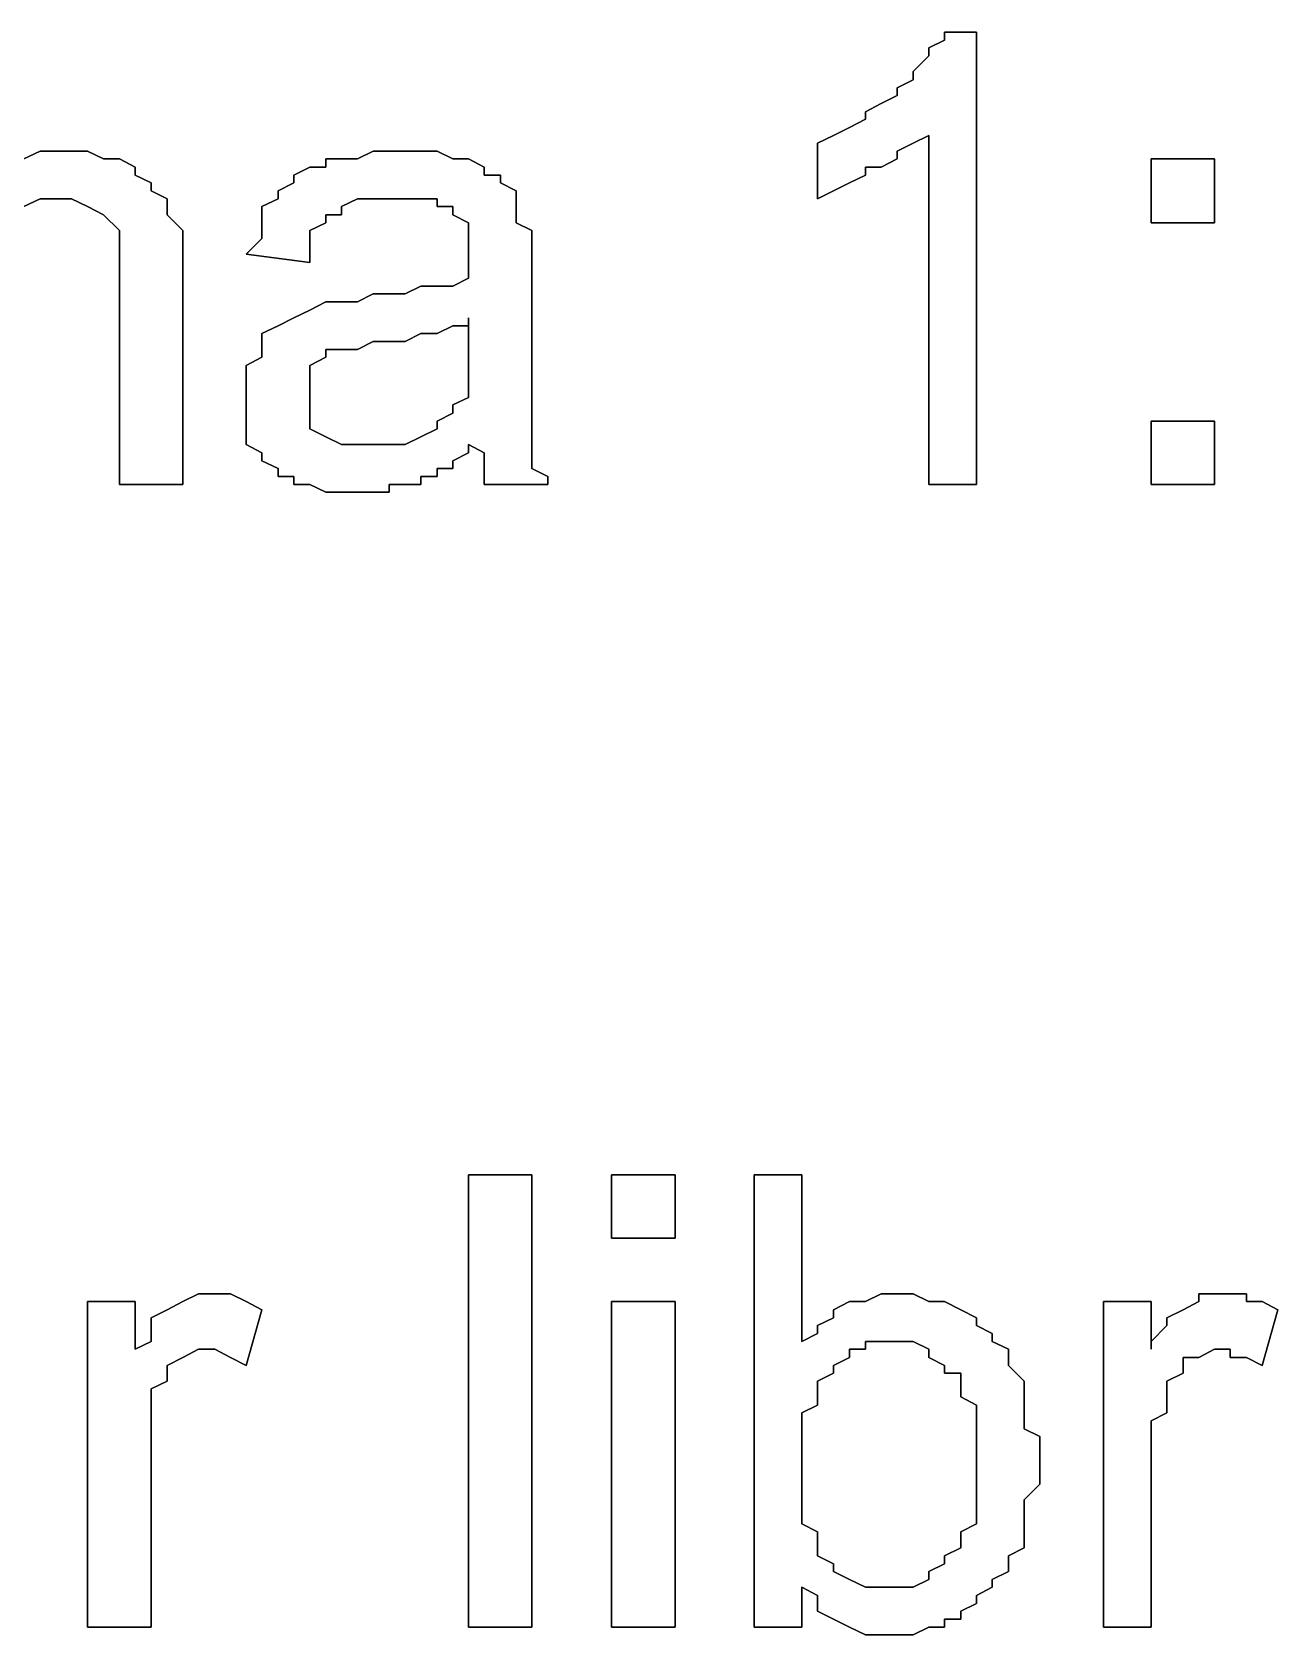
# Model space of a CAD drawing. Header units: metres. Extents: x 2.9 to 42.8, y 1.7 to 28.7.
# Drawn here: x 38.7403 to 39.0172, y 26.8764 to 27.2327 of the extents above; entities that cross this region are included whole.
import ezdxf

# ---------------------------------------------------------------- set-up
doc = ezdxf.new("R2010")
doc.units = ezdxf.units.M
doc.layers.add('GRIS', color=8, linetype='Continuous')

msp = doc.modelspace()

# ---------------------------------------------------------------- linework, layer by layer
at = {"layer": 'GRIS', "lineweight": -3}
for points in [[(38.9502, 27.2327), (38.9431, 27.2327), (38.9502, 27.2327)], [(38.9431, 27.2327), (38.9431, 27.2309), (38.9431, 27.2327)], [(38.9502, 27.1321), (38.9502, 27.2327), (38.9502, 27.1321)], [(38.9431, 27.2309), (38.9396, 27.2292), (38.9431, 27.2309)], [(38.9396, 27.2292), (38.9396, 27.2274), (38.9396, 27.2292)], [(38.9396, 27.2274), (38.9361, 27.2239), (38.9396, 27.2274)], [(38.9361, 27.2221), (38.9326, 27.2203), (38.9361, 27.2221)], [(38.9361, 27.2239), (38.9361, 27.2221), (38.9361, 27.2239)], [(38.9326, 27.2186), (38.929, 27.2168), (38.9326, 27.2186)], [(38.9326, 27.2203), (38.9326, 27.2186), (38.9326, 27.2203)], [(38.929, 27.2168), (38.9255, 27.215), (38.929, 27.2168)], [(38.9255, 27.215), (38.9255, 27.2133), (38.9255, 27.215)], [(38.922, 27.2115), (38.9184, 27.2097), (38.922, 27.2115)], [(38.9255, 27.2133), (38.922, 27.2115), (38.9255, 27.2133)], [(38.9184, 27.2097), (38.9149, 27.208), (38.9184, 27.2097)], [(38.9149, 27.208), (38.9149, 27.1956), (38.9149, 27.208)], [(38.9326, 27.2062), (38.9361, 27.208), (38.9326, 27.2062)], [(38.9361, 27.208), (38.9396, 27.2097), (38.9361, 27.208)], [(38.9396, 27.2097), (38.9396, 27.1321), (38.9396, 27.2097)], [(38.7421, 27.2062), (38.7385, 27.2045), (38.7421, 27.2062)], [(38.7456, 27.2062), (38.7421, 27.2062), (38.7456, 27.2062)], [(38.7491, 27.2062), (38.7456, 27.2062), (38.7491, 27.2062)], [(38.7526, 27.2062), (38.7491, 27.2062), (38.7526, 27.2062)], [(38.7562, 27.2045), (38.7526, 27.2062), (38.7562, 27.2045)], [(38.7597, 27.2045), (38.7562, 27.2045), (38.7597, 27.2045)], [(38.7632, 27.2027), (38.7597, 27.2045), (38.7632, 27.2027)], [(38.8091, 27.2045), (38.8056, 27.2045), (38.8091, 27.2045)], [(38.8056, 27.2045), (38.8056, 27.2027), (38.8056, 27.2045)], [(38.8126, 27.2045), (38.8091, 27.2045), (38.8126, 27.2045)], [(38.8161, 27.2062), (38.8126, 27.2045), (38.8161, 27.2062)], [(38.8197, 27.2062), (38.8161, 27.2062), (38.8197, 27.2062)], [(38.8232, 27.2062), (38.8197, 27.2062), (38.8232, 27.2062)], [(38.8267, 27.2062), (38.8232, 27.2062), (38.8267, 27.2062)], [(38.8303, 27.2062), (38.8267, 27.2062), (38.8303, 27.2062)], [(38.8338, 27.2045), (38.8303, 27.2062), (38.8338, 27.2045)], [(38.8373, 27.2045), (38.8338, 27.2045), (38.8373, 27.2045)], [(38.8408, 27.2027), (38.8373, 27.2045), (38.8408, 27.2027)], [(38.929, 27.2027), (38.9326, 27.2045), (38.929, 27.2027)], [(38.9326, 27.2045), (38.9326, 27.2062), (38.9326, 27.2045)], [(39.0031, 27.2045), (38.989, 27.2045), (39.0031, 27.2045)], [(38.989, 27.2045), (38.989, 27.1903), (38.989, 27.2045)], [(39.0031, 27.1903), (39.0031, 27.2045), (39.0031, 27.1903)], [(38.7632, 27.2009), (38.7632, 27.2027), (38.7632, 27.2009)], [(38.7668, 27.1992), (38.7632, 27.2009), (38.7668, 27.1992)], [(38.802, 27.2027), (38.7985, 27.2009), (38.802, 27.2027)], [(38.7985, 27.2009), (38.7985, 27.1992), (38.7985, 27.2009)], [(38.8056, 27.2027), (38.802, 27.2027), (38.8056, 27.2027)], [(38.8408, 27.2009), (38.8408, 27.2027), (38.8408, 27.2009)], [(38.8444, 27.2009), (38.8408, 27.2009), (38.8444, 27.2009)], [(38.8444, 27.1992), (38.8444, 27.2009), (38.8444, 27.1992)], [(38.922, 27.1992), (38.9255, 27.2009), (38.922, 27.1992)], [(38.9255, 27.2009), (38.9255, 27.2027), (38.9255, 27.2009)], [(38.9255, 27.2027), (38.929, 27.2027), (38.9255, 27.2027)], [(38.7668, 27.1974), (38.7668, 27.1992), (38.7668, 27.1974)], [(38.7703, 27.1956), (38.7668, 27.1974), (38.7703, 27.1956)], [(38.7985, 27.1992), (38.795, 27.1974), (38.7985, 27.1992)], [(38.795, 27.1974), (38.795, 27.1956), (38.795, 27.1974)], [(38.8479, 27.1974), (38.8444, 27.1992), (38.8479, 27.1974)], [(38.8479, 27.1939), (38.8479, 27.1974), (38.8479, 27.1939)], [(38.9149, 27.1956), (38.9184, 27.1974), (38.9149, 27.1956)], [(38.9184, 27.1974), (38.922, 27.1992), (38.9184, 27.1974)], [(38.7385, 27.1939), (38.7421, 27.1956), (38.7385, 27.1939)], [(38.7421, 27.1956), (38.7456, 27.1956), (38.7421, 27.1956)], [(38.7456, 27.1956), (38.7491, 27.1956), (38.7456, 27.1956)], [(38.7491, 27.1956), (38.7526, 27.1939), (38.7491, 27.1956)], [(38.7526, 27.1939), (38.7562, 27.1921), (38.7526, 27.1939)], [(38.7703, 27.1939), (38.7703, 27.1956), (38.7703, 27.1939)], [(38.7703, 27.1921), (38.7703, 27.1939), (38.7703, 27.1921)], [(38.795, 27.1956), (38.7914, 27.1939), (38.795, 27.1956)], [(38.7914, 27.1939), (38.7914, 27.1903), (38.7914, 27.1939)], [(38.8091, 27.1939), (38.8126, 27.1956), (38.8091, 27.1939)], [(38.8091, 27.1921), (38.8091, 27.1939), (38.8091, 27.1921)], [(38.8126, 27.1956), (38.8161, 27.1956), (38.8126, 27.1956)], [(38.8161, 27.1956), (38.8197, 27.1956), (38.8161, 27.1956)], [(38.8197, 27.1956), (38.8232, 27.1956), (38.8197, 27.1956)], [(38.8232, 27.1956), (38.8267, 27.1956), (38.8232, 27.1956)], [(38.8267, 27.1956), (38.8303, 27.1956), (38.8267, 27.1956)], [(38.8303, 27.1956), (38.8303, 27.1939), (38.8303, 27.1956)], [(38.8303, 27.1939), (38.8338, 27.1939), (38.8303, 27.1939)], [(38.8338, 27.1939), (38.8338, 27.1921), (38.8338, 27.1939)], [(38.8479, 27.1921), (38.8479, 27.1939), (38.8479, 27.1921)], [(38.7562, 27.1921), (38.7597, 27.1886), (38.7562, 27.1921)], [(38.7738, 27.1886), (38.7703, 27.1921), (38.7738, 27.1886)], [(38.7914, 27.1903), (38.7914, 27.1886), (38.7914, 27.1903)], [(38.802, 27.1886), (38.8056, 27.1903), (38.802, 27.1886)], [(38.8056, 27.1903), (38.8056, 27.1921), (38.8056, 27.1903)], [(38.8056, 27.1921), (38.8091, 27.1921), (38.8056, 27.1921)], [(38.8338, 27.1921), (38.8373, 27.1903), (38.8338, 27.1921)], [(38.8373, 27.1903), (38.8373, 27.1886), (38.8373, 27.1903)], [(38.8479, 27.1903), (38.8479, 27.1921), (38.8479, 27.1903)], [(38.8514, 27.1886), (38.8479, 27.1903), (38.8514, 27.1886)], [(38.989, 27.1903), (39.0031, 27.1903), (38.989, 27.1903)], [(38.7597, 27.1886), (38.7597, 27.1868), (38.7597, 27.1886)], [(38.7597, 27.1868), (38.7597, 27.1833), (38.7597, 27.1868)], [(38.7738, 27.1868), (38.7738, 27.1886), (38.7738, 27.1868)], [(38.7738, 27.1851), (38.7738, 27.1868), (38.7738, 27.1851)], [(38.7914, 27.1868), (38.7879, 27.1833), (38.7914, 27.1868)], [(38.7914, 27.1886), (38.7914, 27.1868), (38.7914, 27.1886)], [(38.802, 27.1851), (38.802, 27.1886), (38.802, 27.1851)], [(38.8373, 27.1886), (38.8373, 27.1868), (38.8373, 27.1886)], [(38.8373, 27.1868), (38.8373, 27.1833), (38.8373, 27.1868)], [(38.8514, 27.1868), (38.8514, 27.1886), (38.8514, 27.1868)], [(38.8514, 27.1833), (38.8514, 27.1868), (38.8514, 27.1833)], [(38.7597, 27.1833), (38.7597, 27.1815), (38.7597, 27.1833)], [(38.7738, 27.1833), (38.7738, 27.1851), (38.7738, 27.1833)], [(38.7738, 27.1798), (38.7738, 27.1833), (38.7738, 27.1798)], [(38.7879, 27.1833), (38.802, 27.1815), (38.7879, 27.1833)], [(38.802, 27.1833), (38.802, 27.1851), (38.802, 27.1833)], [(38.802, 27.1815), (38.802, 27.1833), (38.802, 27.1815)], [(38.8373, 27.1833), (38.8373, 27.1815), (38.8373, 27.1833)], [(38.8514, 27.1815), (38.8514, 27.1833), (38.8514, 27.1815)], [(38.7597, 27.1815), (38.7597, 27.1798), (38.7597, 27.1815)], [(38.7597, 27.1798), (38.7597, 27.1762), (38.7597, 27.1798)], [(38.7738, 27.1762), (38.7738, 27.1798), (38.7738, 27.1762)], [(38.8373, 27.1815), (38.8373, 27.178), (38.8373, 27.1815)], [(38.8514, 27.178), (38.8514, 27.1815), (38.8514, 27.178)], [(38.7597, 27.1762), (38.7597, 27.1321), (38.7597, 27.1762)], [(38.7738, 27.1321), (38.7738, 27.1762), (38.7738, 27.1321)], [(38.8267, 27.1762), (38.8232, 27.1745), (38.8267, 27.1762)], [(38.8303, 27.1762), (38.8267, 27.1762), (38.8303, 27.1762)], [(38.8338, 27.1762), (38.8303, 27.1762), (38.8338, 27.1762)], [(38.8373, 27.178), (38.8338, 27.1762), (38.8373, 27.178)], [(38.8514, 27.1621), (38.8514, 27.178), (38.8514, 27.1621)], [(38.8056, 27.1727), (38.802, 27.1709), (38.8056, 27.1727)], [(38.8091, 27.1727), (38.8056, 27.1727), (38.8091, 27.1727)], [(38.8126, 27.1727), (38.8091, 27.1727), (38.8126, 27.1727)], [(38.8161, 27.1745), (38.8126, 27.1727), (38.8161, 27.1745)], [(38.8197, 27.1745), (38.8161, 27.1745), (38.8197, 27.1745)], [(38.8232, 27.1745), (38.8197, 27.1745), (38.8232, 27.1745)], [(38.7985, 27.1692), (38.795, 27.1674), (38.7985, 27.1692)], [(38.802, 27.1709), (38.7985, 27.1692), (38.802, 27.1709)], [(38.8373, 27.1692), (38.8373, 27.1639), (38.8373, 27.1692)], [(38.8373, 27.1674), (38.8373, 27.1692), (38.8373, 27.1674)], [(38.795, 27.1674), (38.7914, 27.1657), (38.795, 27.1674)], [(38.7914, 27.1657), (38.7914, 27.1639), (38.7914, 27.1657)], [(38.8232, 27.1639), (38.8267, 27.1657), (38.8232, 27.1639)], [(38.8267, 27.1657), (38.8303, 27.1657), (38.8267, 27.1657)], [(38.8303, 27.1657), (38.8338, 27.1674), (38.8303, 27.1657)], [(38.8338, 27.1674), (38.8373, 27.1674), (38.8338, 27.1674)], [(38.7914, 27.1639), (38.7914, 27.1604), (38.7914, 27.1639)], [(38.8056, 27.1604), (38.8056, 27.1621), (38.8056, 27.1604)], [(38.8056, 27.1621), (38.8091, 27.1621), (38.8056, 27.1621)], [(38.8091, 27.1621), (38.8126, 27.1621), (38.8091, 27.1621)], [(38.8126, 27.1621), (38.8161, 27.1639), (38.8126, 27.1621)], [(38.8161, 27.1639), (38.8197, 27.1639), (38.8161, 27.1639)], [(38.8197, 27.1639), (38.8232, 27.1639), (38.8197, 27.1639)], [(38.8373, 27.1639), (38.8373, 27.1604), (38.8373, 27.1639)], [(38.8514, 27.1586), (38.8514, 27.1621), (38.8514, 27.1586)], [(38.7914, 27.1604), (38.7879, 27.1586), (38.7914, 27.1604)], [(38.7879, 27.1586), (38.7879, 27.1568), (38.7879, 27.1586)], [(38.802, 27.1586), (38.8056, 27.1604), (38.802, 27.1586)], [(38.802, 27.1568), (38.802, 27.1586), (38.802, 27.1568)], [(38.8373, 27.1604), (38.8373, 27.1586), (38.8373, 27.1604)], [(38.8373, 27.1586), (38.8373, 27.1551), (38.8373, 27.1586)], [(38.8514, 27.1551), (38.8514, 27.1586), (38.8514, 27.1551)], [(38.7879, 27.1568), (38.7879, 27.1533), (38.7879, 27.1568)], [(38.802, 27.1551), (38.802, 27.1568), (38.802, 27.1551)], [(38.802, 27.1533), (38.802, 27.1551), (38.802, 27.1533)], [(38.8373, 27.1551), (38.8373, 27.1533), (38.8373, 27.1551)], [(38.8514, 27.1515), (38.8514, 27.1551), (38.8514, 27.1515)], [(38.7879, 27.1533), (38.7879, 27.1515), (38.7879, 27.1533)], [(38.7879, 27.1515), (38.7879, 27.148), (38.7879, 27.1515)], [(38.802, 27.1515), (38.802, 27.1533), (38.802, 27.1515)], [(38.802, 27.1498), (38.802, 27.1515), (38.802, 27.1498)], [(38.8373, 27.1515), (38.8338, 27.1498), (38.8373, 27.1515)], [(38.8373, 27.1533), (38.8373, 27.1515), (38.8373, 27.1533)], [(38.8514, 27.1498), (38.8514, 27.1515), (38.8514, 27.1498)], [(38.7879, 27.148), (38.7879, 27.1462), (38.7879, 27.148)], [(38.802, 27.1462), (38.802, 27.1498), (38.802, 27.1462)], [(38.8338, 27.148), (38.8303, 27.1462), (38.8338, 27.148)], [(38.8338, 27.1498), (38.8338, 27.148), (38.8338, 27.1498)], [(38.8514, 27.148), (38.8514, 27.1498), (38.8514, 27.148)], [(38.8514, 27.1445), (38.8514, 27.148), (38.8514, 27.1445)], [(38.7879, 27.1462), (38.7879, 27.1445), (38.7879, 27.1462)], [(38.7879, 27.1445), (38.7879, 27.141), (38.7879, 27.1445)], [(38.802, 27.1445), (38.802, 27.1462), (38.802, 27.1445)], [(38.8056, 27.1427), (38.802, 27.1445), (38.8056, 27.1427)], [(38.8303, 27.1445), (38.8267, 27.1427), (38.8303, 27.1445)], [(38.8303, 27.1462), (38.8303, 27.1445), (38.8303, 27.1462)], [(38.8514, 27.1427), (38.8514, 27.1445), (38.8514, 27.1427)], [(39.0031, 27.1462), (38.989, 27.1462), (39.0031, 27.1462)], [(38.989, 27.1462), (38.989, 27.1321), (38.989, 27.1462)], [(39.0031, 27.1321), (39.0031, 27.1462), (39.0031, 27.1321)], [(38.7879, 27.141), (38.7914, 27.1392), (38.7879, 27.141)], [(38.8091, 27.141), (38.8056, 27.1427), (38.8091, 27.141)], [(38.8126, 27.141), (38.8091, 27.141), (38.8126, 27.141)], [(38.8161, 27.141), (38.8126, 27.141), (38.8161, 27.141)], [(38.8197, 27.141), (38.8161, 27.141), (38.8197, 27.141)], [(38.8232, 27.141), (38.8197, 27.141), (38.8232, 27.141)], [(38.8267, 27.1427), (38.8232, 27.141), (38.8267, 27.1427)], [(38.8373, 27.141), (38.8408, 27.1392), (38.8373, 27.141)], [(38.8373, 27.1392), (38.8373, 27.141), (38.8373, 27.1392)], [(38.8514, 27.141), (38.8514, 27.1427), (38.8514, 27.141)], [(38.8514, 27.1392), (38.8514, 27.141), (38.8514, 27.1392)], [(38.7914, 27.1392), (38.7914, 27.1374), (38.7914, 27.1392)], [(38.7914, 27.1374), (38.795, 27.1357), (38.7914, 27.1374)], [(38.8338, 27.1374), (38.8373, 27.1392), (38.8338, 27.1374)], [(38.8338, 27.1357), (38.8338, 27.1374), (38.8338, 27.1357)], [(38.8408, 27.1392), (38.8408, 27.1357), (38.8408, 27.1392)], [(38.8514, 27.1357), (38.8514, 27.1392), (38.8514, 27.1357)], [(38.795, 27.1357), (38.795, 27.1339), (38.795, 27.1357)], [(38.795, 27.1339), (38.7985, 27.1339), (38.795, 27.1339)], [(38.7985, 27.1339), (38.7985, 27.1321), (38.7985, 27.1339)], [(38.8267, 27.1321), (38.8267, 27.1339), (38.8267, 27.1321)], [(38.8267, 27.1339), (38.8303, 27.1339), (38.8267, 27.1339)], [(38.8303, 27.1339), (38.8303, 27.1357), (38.8303, 27.1339)], [(38.8303, 27.1357), (38.8338, 27.1357), (38.8303, 27.1357)], [(38.8408, 27.1357), (38.8408, 27.1339), (38.8408, 27.1357)], [(38.8408, 27.1339), (38.8408, 27.1321), (38.8408, 27.1339)], [(38.8549, 27.1339), (38.8514, 27.1357), (38.8549, 27.1339)], [(38.8549, 27.1321), (38.8549, 27.1339), (38.8549, 27.1321)], [(38.7597, 27.1321), (38.7738, 27.1321), (38.7597, 27.1321)], [(38.7985, 27.1321), (38.802, 27.1321), (38.7985, 27.1321)], [(38.802, 27.1321), (38.8056, 27.1304), (38.802, 27.1321)], [(38.8056, 27.1304), (38.8091, 27.1304), (38.8056, 27.1304)], [(38.8091, 27.1304), (38.8126, 27.1304), (38.8091, 27.1304)], [(38.8126, 27.1304), (38.8161, 27.1304), (38.8126, 27.1304)], [(38.8161, 27.1304), (38.8197, 27.1304), (38.8161, 27.1304)], [(38.8197, 27.1304), (38.8197, 27.1321), (38.8197, 27.1304)], [(38.8197, 27.1321), (38.8232, 27.1321), (38.8197, 27.1321)], [(38.8232, 27.1321), (38.8267, 27.1321), (38.8232, 27.1321)], [(38.8408, 27.1321), (38.8549, 27.1321), (38.8408, 27.1321)], [(38.9396, 27.1321), (38.9502, 27.1321), (38.9396, 27.1321)], [(38.989, 27.1321), (39.0031, 27.1321), (38.989, 27.1321)], [(38.8514, 26.9787), (38.8373, 26.9787), (38.8514, 26.9787)], [(38.8373, 26.9787), (38.8373, 26.8781), (38.8373, 26.9787)], [(38.8514, 26.8781), (38.8514, 26.9787), (38.8514, 26.8781)], [(38.8832, 26.9787), (38.8691, 26.9787), (38.8832, 26.9787)], [(38.8691, 26.9787), (38.8691, 26.9646), (38.8691, 26.9787)], [(38.8832, 26.9646), (38.8832, 26.9787), (38.8832, 26.9646)], [(38.9114, 26.9787), (38.9008, 26.9787), (38.9114, 26.9787)], [(38.9008, 26.9787), (38.9008, 26.8781), (38.9008, 26.9787)], [(38.9114, 26.9416), (38.9114, 26.9787), (38.9114, 26.9416)], [(38.8691, 26.9646), (38.8832, 26.9646), (38.8691, 26.9646)], [(38.7773, 26.9522), (38.7738, 26.9505), (38.7773, 26.9522)], [(38.7809, 26.9522), (38.7773, 26.9522), (38.7809, 26.9522)], [(38.7844, 26.9522), (38.7809, 26.9522), (38.7844, 26.9522)], [(38.7879, 26.9505), (38.7844, 26.9522), (38.7879, 26.9505)], [(38.929, 26.9522), (38.9255, 26.9505), (38.929, 26.9522)], [(38.9326, 26.9522), (38.929, 26.9522), (38.9326, 26.9522)], [(38.9361, 26.9522), (38.9326, 26.9522), (38.9361, 26.9522)], [(38.9396, 26.9505), (38.9361, 26.9522), (38.9396, 26.9505)], [(39.0031, 26.9522), (38.9996, 26.9522), (39.0031, 26.9522)], [(38.9996, 26.9522), (38.9996, 26.9505), (38.9996, 26.9522)], [(39.0066, 26.9522), (39.0031, 26.9522), (39.0066, 26.9522)], [(39.0102, 26.9522), (39.0066, 26.9522), (39.0102, 26.9522)], [(39.0102, 26.9505), (39.0102, 26.9522), (39.0102, 26.9505)], [(38.7632, 26.9505), (38.7526, 26.9505), (38.7632, 26.9505)], [(38.7526, 26.9505), (38.7526, 26.8781), (38.7526, 26.9505)], [(38.7632, 26.9399), (38.7632, 26.9505), (38.7632, 26.9399)], [(38.7703, 26.9487), (38.7668, 26.9469), (38.7703, 26.9487)], [(38.7738, 26.9505), (38.7703, 26.9487), (38.7738, 26.9505)], [(38.7914, 26.9487), (38.7879, 26.9505), (38.7914, 26.9487)], [(38.7879, 26.9363), (38.7914, 26.9487), (38.7879, 26.9363)], [(38.8832, 26.9505), (38.8691, 26.9505), (38.8832, 26.9505)], [(38.8691, 26.9505), (38.8691, 26.8781), (38.8691, 26.9505)], [(38.8832, 26.8781), (38.8832, 26.9505), (38.8832, 26.8781)], [(38.922, 26.9505), (38.9184, 26.9487), (38.922, 26.9505)], [(38.9184, 26.9487), (38.9184, 26.9469), (38.9184, 26.9487)], [(38.9255, 26.9505), (38.922, 26.9505), (38.9255, 26.9505)], [(38.9431, 26.9505), (38.9396, 26.9505), (38.9431, 26.9505)], [(38.9467, 26.9487), (38.9431, 26.9505), (38.9467, 26.9487)], [(38.9502, 26.9469), (38.9467, 26.9487), (38.9502, 26.9469)], [(38.989, 26.9505), (38.9784, 26.9505), (38.989, 26.9505)], [(38.9784, 26.9505), (38.9784, 26.8781), (38.9784, 26.9505)], [(38.989, 26.9399), (38.989, 26.9505), (38.989, 26.9399)], [(38.9961, 26.9487), (38.9925, 26.9469), (38.9961, 26.9487)], [(38.9996, 26.9505), (38.9961, 26.9487), (38.9996, 26.9505)], [(39.0137, 26.9505), (39.0102, 26.9505), (39.0137, 26.9505)], [(39.0172, 26.9487), (39.0137, 26.9505), (39.0172, 26.9487)], [(39.0137, 26.9363), (39.0172, 26.9487), (39.0137, 26.9363)], [(38.7668, 26.9469), (38.7668, 26.9452), (38.7668, 26.9469)], [(38.7668, 26.9452), (38.7668, 26.9416), (38.7668, 26.9452)], [(38.9184, 26.9469), (38.9149, 26.9452), (38.9184, 26.9469)], [(38.9149, 26.9452), (38.9149, 26.9434), (38.9149, 26.9452)], [(38.9502, 26.9452), (38.9502, 26.9469), (38.9502, 26.9452)], [(38.9537, 26.9434), (38.9502, 26.9452), (38.9537, 26.9434)], [(38.9925, 26.9452), (38.989, 26.9416), (38.9925, 26.9452)], [(38.9925, 26.9469), (38.9925, 26.9452), (38.9925, 26.9469)], [(38.7668, 26.9416), (38.7632, 26.9399), (38.7668, 26.9416)], [(38.7738, 26.9381), (38.7773, 26.9399), (38.7738, 26.9381)], [(38.7773, 26.9399), (38.7809, 26.9399), (38.7773, 26.9399)], [(38.7809, 26.9399), (38.7844, 26.9381), (38.7809, 26.9399)], [(38.9149, 26.9434), (38.9114, 26.9416), (38.9149, 26.9434)], [(38.922, 26.9381), (38.922, 26.9399), (38.922, 26.9381)], [(38.922, 26.9399), (38.9255, 26.9399), (38.922, 26.9399)], [(38.9255, 26.9399), (38.9255, 26.9416), (38.9255, 26.9399)], [(38.9255, 26.9416), (38.929, 26.9416), (38.9255, 26.9416)], [(38.929, 26.9416), (38.9326, 26.9416), (38.929, 26.9416)], [(38.9326, 26.9416), (38.9361, 26.9416), (38.9326, 26.9416)], [(38.9361, 26.9416), (38.9396, 26.9399), (38.9361, 26.9416)], [(38.9396, 26.9399), (38.9396, 26.9381), (38.9396, 26.9399)], [(38.9537, 26.9416), (38.9537, 26.9434), (38.9537, 26.9416)], [(38.9573, 26.9399), (38.9537, 26.9416), (38.9573, 26.9399)], [(38.9573, 26.9381), (38.9573, 26.9399), (38.9573, 26.9381)], [(38.989, 26.9416), (38.989, 26.9399), (38.989, 26.9416)], [(38.9996, 26.9381), (39.0031, 26.9399), (38.9996, 26.9381)], [(39.0031, 26.9399), (39.0066, 26.9399), (39.0031, 26.9399)], [(39.0066, 26.9399), (39.0066, 26.9381), (39.0066, 26.9399)], [(38.7703, 26.9363), (38.7738, 26.9381), (38.7703, 26.9363)], [(38.7703, 26.9346), (38.7703, 26.9363), (38.7703, 26.9346)], [(38.7844, 26.9381), (38.7879, 26.9363), (38.7844, 26.9381)], [(38.9184, 26.9363), (38.922, 26.9381), (38.9184, 26.9363)], [(38.9184, 26.9346), (38.9184, 26.9363), (38.9184, 26.9346)], [(38.9396, 26.9381), (38.9431, 26.9363), (38.9396, 26.9381)], [(38.9431, 26.9363), (38.9431, 26.9346), (38.9431, 26.9363)], [(38.9573, 26.9363), (38.9573, 26.9381), (38.9573, 26.9363)], [(38.9608, 26.9328), (38.9573, 26.9363), (38.9608, 26.9328)], [(38.9961, 26.9363), (38.9961, 26.9381), (38.9961, 26.9363)], [(38.9961, 26.9381), (38.9996, 26.9381), (38.9961, 26.9381)], [(38.9961, 26.9346), (38.9961, 26.9363), (38.9961, 26.9346)], [(39.0066, 26.9381), (39.0102, 26.9381), (39.0066, 26.9381)], [(39.0102, 26.9381), (39.0137, 26.9363), (39.0102, 26.9381)], [(38.7668, 26.9311), (38.7703, 26.9328), (38.7668, 26.9311)], [(38.7703, 26.9328), (38.7703, 26.9346), (38.7703, 26.9328)], [(38.9149, 26.9328), (38.9184, 26.9346), (38.9149, 26.9328)], [(38.9149, 26.9311), (38.9149, 26.9328), (38.9149, 26.9311)], [(38.9431, 26.9346), (38.9467, 26.9346), (38.9431, 26.9346)], [(38.9467, 26.9346), (38.9467, 26.9328), (38.9467, 26.9346)], [(38.9467, 26.9328), (38.9467, 26.9311), (38.9467, 26.9328)], [(38.9608, 26.9311), (38.9608, 26.9328), (38.9608, 26.9311)], [(38.9925, 26.9328), (38.9961, 26.9346), (38.9925, 26.9328)], [(38.9925, 26.9311), (38.9925, 26.9328), (38.9925, 26.9311)], [(38.7668, 26.9293), (38.7668, 26.9311), (38.7668, 26.9293)], [(38.7668, 26.9275), (38.7668, 26.9293), (38.7668, 26.9275)], [(38.9149, 26.9293), (38.9149, 26.9311), (38.9149, 26.9293)], [(38.9149, 26.9275), (38.9149, 26.9293), (38.9149, 26.9275)], [(38.9467, 26.9311), (38.9467, 26.9293), (38.9467, 26.9311)], [(38.9467, 26.9293), (38.9502, 26.9275), (38.9467, 26.9293)], [(38.9608, 26.9293), (38.9608, 26.9311), (38.9608, 26.9293)], [(38.9608, 26.9275), (38.9608, 26.9293), (38.9608, 26.9275)], [(38.9925, 26.9293), (38.9925, 26.9311), (38.9925, 26.9293)], [(38.9925, 26.9275), (38.9925, 26.9293), (38.9925, 26.9275)], [(38.7668, 26.9258), (38.7668, 26.9275), (38.7668, 26.9258)], [(38.7668, 26.924), (38.7668, 26.9258), (38.7668, 26.924)], [(38.9114, 26.9258), (38.9149, 26.9275), (38.9114, 26.9258)], [(38.9114, 26.9222), (38.9114, 26.9258), (38.9114, 26.9222)], [(38.9502, 26.9275), (38.9502, 26.9258), (38.9502, 26.9275)], [(38.9502, 26.9258), (38.9502, 26.9222), (38.9502, 26.9258)], [(38.9608, 26.9258), (38.9608, 26.9275), (38.9608, 26.9258)], [(38.9608, 26.9222), (38.9608, 26.9258), (38.9608, 26.9222)], [(38.989, 26.924), (38.9925, 26.9258), (38.989, 26.924)], [(38.9925, 26.9258), (38.9925, 26.9275), (38.9925, 26.9258)], [(38.7668, 26.9205), (38.7668, 26.924), (38.7668, 26.9205)], [(38.9114, 26.9205), (38.9114, 26.9222), (38.9114, 26.9205)], [(38.9502, 26.9222), (38.9502, 26.9205), (38.9502, 26.9222)], [(38.9643, 26.9205), (38.9608, 26.9222), (38.9643, 26.9205)], [(38.989, 26.9205), (38.989, 26.924), (38.989, 26.9205)], [(38.7668, 26.9187), (38.7668, 26.9205), (38.7668, 26.9187)], [(38.7668, 26.9152), (38.7668, 26.9187), (38.7668, 26.9152)], [(38.9114, 26.9169), (38.9114, 26.9205), (38.9114, 26.9169)], [(38.9502, 26.9205), (38.9502, 26.9169), (38.9502, 26.9205)], [(38.9643, 26.9187), (38.9643, 26.9205), (38.9643, 26.9187)], [(38.9643, 26.9152), (38.9643, 26.9187), (38.9643, 26.9152)], [(38.989, 26.9187), (38.989, 26.9205), (38.989, 26.9187)], [(38.989, 26.9152), (38.989, 26.9187), (38.989, 26.9152)], [(38.7668, 26.8781), (38.7668, 26.9152), (38.7668, 26.8781)], [(38.9114, 26.9152), (38.9114, 26.9169), (38.9114, 26.9152)], [(38.9114, 26.9117), (38.9114, 26.9152), (38.9114, 26.9117)], [(38.9502, 26.9169), (38.9502, 26.9134), (38.9502, 26.9169)], [(38.9643, 26.9117), (38.9643, 26.9152), (38.9643, 26.9117)], [(38.989, 26.8781), (38.989, 26.9152), (38.989, 26.8781)], [(38.9114, 26.9081), (38.9114, 26.9117), (38.9114, 26.9081)], [(38.9502, 26.9134), (38.9502, 26.9099), (38.9502, 26.9134)], [(38.9643, 26.9099), (38.9643, 26.9117), (38.9643, 26.9099)], [(38.9114, 26.9064), (38.9114, 26.9081), (38.9114, 26.9064)], [(38.9502, 26.9099), (38.9502, 26.9081), (38.9502, 26.9099)], [(38.9502, 26.9081), (38.9502, 26.9046), (38.9502, 26.9081)], [(38.9608, 26.9064), (38.9643, 26.9099), (38.9608, 26.9064)], [(38.9114, 26.9028), (38.9114, 26.9064), (38.9114, 26.9028)], [(38.9502, 26.9046), (38.9502, 26.9028), (38.9502, 26.9046)], [(38.9608, 26.9046), (38.9608, 26.9064), (38.9608, 26.9046)], [(38.9608, 26.9028), (38.9608, 26.9046), (38.9608, 26.9028)], [(38.9114, 26.9011), (38.9114, 26.9028), (38.9114, 26.9011)], [(38.9149, 26.8993), (38.9114, 26.9011), (38.9149, 26.8993)], [(38.9502, 26.9011), (38.9467, 26.8993), (38.9502, 26.9011)], [(38.9502, 26.9028), (38.9502, 26.9011), (38.9502, 26.9028)], [(38.9608, 26.8993), (38.9608, 26.9028), (38.9608, 26.8993)], [(38.9149, 26.8975), (38.9149, 26.8993), (38.9149, 26.8975)], [(38.9149, 26.8958), (38.9149, 26.8975), (38.9149, 26.8958)], [(38.9467, 26.8993), (38.9467, 26.8975), (38.9467, 26.8993)], [(38.9467, 26.8975), (38.9467, 26.8958), (38.9467, 26.8975)], [(38.9608, 26.8975), (38.9608, 26.8993), (38.9608, 26.8975)], [(38.9608, 26.8958), (38.9608, 26.8975), (38.9608, 26.8958)], [(38.9149, 26.894), (38.9149, 26.8958), (38.9149, 26.894)], [(38.9184, 26.8922), (38.9149, 26.894), (38.9184, 26.8922)], [(38.9467, 26.8958), (38.9431, 26.894), (38.9467, 26.8958)], [(38.9431, 26.894), (38.9431, 26.8922), (38.9431, 26.894)], [(38.9573, 26.894), (38.9608, 26.8958), (38.9573, 26.894)], [(38.9573, 26.8922), (38.9573, 26.894), (38.9573, 26.8922)], [(38.9184, 26.8905), (38.9184, 26.8922), (38.9184, 26.8905)], [(38.922, 26.8887), (38.9184, 26.8905), (38.922, 26.8887)], [(38.9431, 26.8922), (38.9396, 26.8905), (38.9431, 26.8922)], [(38.9396, 26.8905), (38.9396, 26.8887), (38.9396, 26.8905)], [(38.9537, 26.8887), (38.9573, 26.8905), (38.9537, 26.8887)], [(38.9573, 26.8905), (38.9573, 26.8922), (38.9573, 26.8905)], [(38.9114, 26.8781), (38.9114, 26.887), (38.9114, 26.8781)], [(38.9114, 26.887), (38.9149, 26.8852), (38.9114, 26.887)], [(38.9255, 26.887), (38.922, 26.8887), (38.9255, 26.887)], [(38.929, 26.887), (38.9255, 26.887), (38.929, 26.887)], [(38.9326, 26.887), (38.929, 26.887), (38.9326, 26.887)], [(38.9361, 26.887), (38.9326, 26.887), (38.9361, 26.887)], [(38.9396, 26.8887), (38.9361, 26.887), (38.9396, 26.8887)], [(38.9502, 26.8852), (38.9537, 26.887), (38.9502, 26.8852)], [(38.9537, 26.887), (38.9537, 26.8887), (38.9537, 26.887)], [(38.9149, 26.8852), (38.9149, 26.8834), (38.9149, 26.8852)], [(38.9149, 26.8834), (38.9149, 26.8817), (38.9149, 26.8834)], [(38.9467, 26.8817), (38.9502, 26.8834), (38.9467, 26.8817)], [(38.9502, 26.8834), (38.9502, 26.8852), (38.9502, 26.8834)], [(38.9149, 26.8817), (38.9184, 26.8799), (38.9149, 26.8817)], [(38.9184, 26.8799), (38.922, 26.8781), (38.9184, 26.8799)], [(38.9431, 26.8781), (38.9431, 26.8799), (38.9431, 26.8781)], [(38.9431, 26.8799), (38.9467, 26.8799), (38.9431, 26.8799)], [(38.9467, 26.8799), (38.9467, 26.8817), (38.9467, 26.8799)], [(38.7526, 26.8781), (38.7668, 26.8781), (38.7526, 26.8781)], [(38.8373, 26.8781), (38.8514, 26.8781), (38.8373, 26.8781)], [(38.8691, 26.8781), (38.8832, 26.8781), (38.8691, 26.8781)], [(38.9008, 26.8781), (38.9114, 26.8781), (38.9008, 26.8781)], [(38.922, 26.8781), (38.9255, 26.8764), (38.922, 26.8781)], [(38.9255, 26.8764), (38.929, 26.8764), (38.9255, 26.8764)], [(38.929, 26.8764), (38.9326, 26.8764), (38.929, 26.8764)], [(38.9326, 26.8764), (38.9361, 26.8764), (38.9326, 26.8764)], [(38.9361, 26.8764), (38.9396, 26.8781), (38.9361, 26.8764)], [(38.9396, 26.8781), (38.9431, 26.8781), (38.9396, 26.8781)], [(38.9784, 26.8781), (38.989, 26.8781), (38.9784, 26.8781)]]:
    msp.add_lwpolyline(points, dxfattribs=at)

doc.saveas('drawing.dxf')
